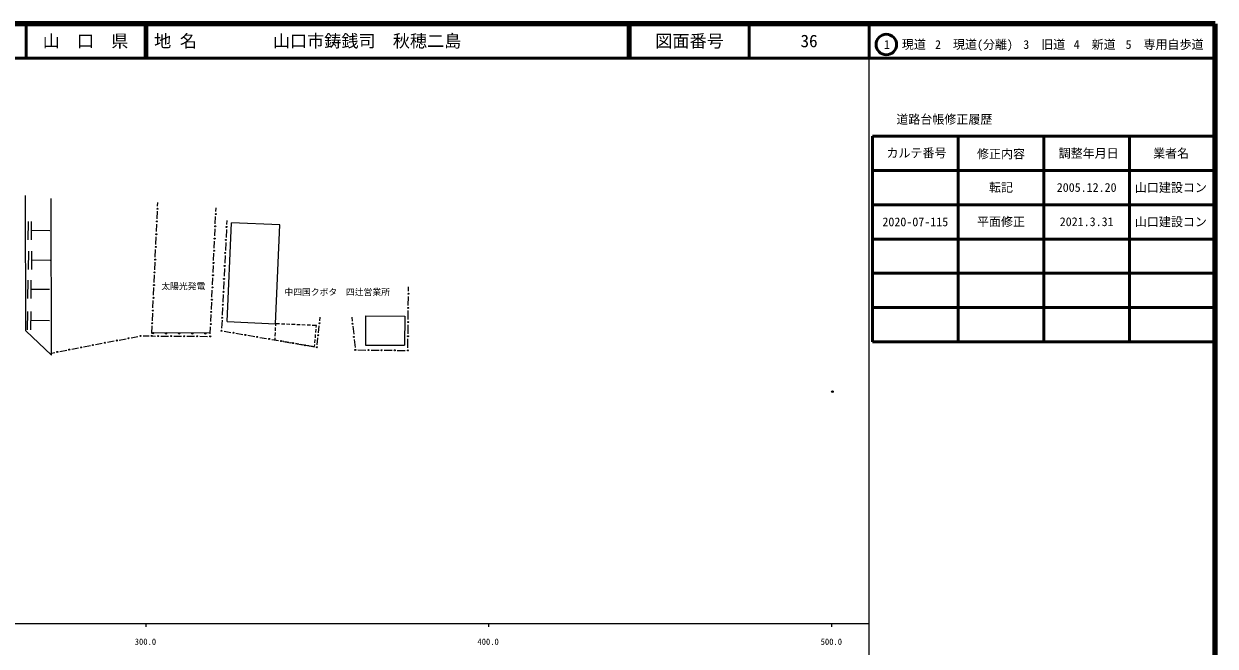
# Model space of a CAD drawing. Units: millimetres on the paper, with parts at other scales. Extents: x 40 to 680, y 20 to 380.
# Drawn here: x 332.4 to 680, y 198.4 to 380 of the extents above; entities that cross this region are included whole.
import ezdxf
from ezdxf.enums import TextEntityAlignment as Align

# ---------------------------------------------------------------- set-up
doc = ezdxf.new("R2010")
doc.units = ezdxf.units.MM
doc.header["$PDMODE"] = 32
doc.header["$PDSIZE"] = 0.5
for name, color, linetype, lineweight in [('M-BGD', 7, 'Continuous', 13), ('M-TTL', 2, 'Continuous', 140), ('M-TTL-BAND', 7, 'Continuous', 13), ('M-TTL-FRAM', 2, 'Continuous', 50), ('M-TTL-LINE', 7, 'Continuous', 50)]:
    doc.layers.add(name, color=color, linetype=linetype, lineweight=lineweight)
for name, color, linetype in [('M-BGD-HTXT', 7, 'Continuous'), ('M-OTRS', 6, 'Continuous'), ('M-TTL-TXT', 7, 'Continuous')]:
    doc.layers.add(name, color=color, linetype=linetype)
doc.styles.add('ＭＳ ゴシック', font='')
doc.styles.get('ＭＳ ゴシック').set_extended_font_data('MS Gothic')

msp = doc.modelspace()

# ---------------------------------------------------------------- linework, layer by layer
at = {"layer": 'M-BGD'}
for p, q in [((332.903, 290.39), (332.824, 329.865)), ((340.405, 283.285), (340.314, 329.018)), ((371.407, 326.777), (371.457, 327.885)), ((371.237, 323.063), (371.339, 325.278)), ((388.242, 321.652), (388.337, 323.723)), ((388.405, 325.222), (388.452, 326.257)), ((333.603, 322.294), (333.54, 316.951)), ((334.538, 322.283), (334.475, 316.94)), ((371.068, 319.349), (371.169, 321.565)), ((388.079, 318.083), (388.174, 320.154)), ((391.472, 319.952), (391.362, 317.665)), ((391.6, 322.593), (391.545, 321.45)), ((391.696, 293.074), (392.957, 321.964)), ((407.044, 321.349), (392.957, 321.964)), ((405.783, 292.46), (407.044, 321.349)), ((334.508, 319.739), (339.975, 319.674)), ((370.898, 315.635), (371, 317.851)), ((387.916, 314.514), (388.011, 316.585)), ((333.686, 313.64), (333.623, 308.297)), ((334.621, 313.629), (334.558, 308.286)), ((370.729, 311.921), (370.83, 314.137)), ((387.753, 310.945), (387.848, 313.016)), ((391.289, 316.167), (391.179, 313.881)), ((334.591, 311.085), (340.058, 311.02)), ((370.559, 308.207), (370.661, 310.423)), ((387.591, 307.376), (387.685, 309.447)), ((391.106, 312.383), (390.996, 310.097)), ((370.39, 304.494), (370.491, 306.709)), ((390.923, 308.599), (390.813, 306.313)), ((333.497, 305.152), (333.433, 299.809)), ((334.432, 305.141), (334.368, 299.798)), ((334.401, 302.597), (339.868, 302.532)), ((370.22, 300.78), (370.322, 302.995)), ((387.428, 303.807), (387.522, 305.877)), ((390.74, 304.814), (390.63, 302.528)), ((444.603, 301.955), (444.616, 303.273)), ((370.051, 297.066), (370.152, 299.281)), ((387.265, 300.238), (387.359, 302.308)), ((390.557, 301.03), (390.447, 298.744)), ((444.561, 297.821), (444.588, 300.455)), ((333.441, 296.04), (333.378, 290.697)), ((334.376, 296.029), (334.313, 290.686)), ((369.881, 293.352), (369.983, 295.567)), ((387.102, 296.669), (387.196, 298.739)), ((390.374, 297.246), (390.264, 294.96)), ((444.519, 293.687), (444.546, 296.321)), ((334.346, 293.485), (339.813, 293.42)), ((386.939, 293.099), (387.033, 295.17)), ((390.191, 293.461), (390.081, 291.175)), ((391.696, 293.074), (405.783, 292.46)), ((405.783, 292.46), (405.757, 291.876)), ((407.009, 292.406), (405.783, 292.46)), ((408.507, 292.341), (407.508, 292.384)), ((410.006, 292.275), (409.007, 292.319)), ((411.504, 292.21), (410.505, 292.254)), ((413.003, 292.145), (412.004, 292.188)), ((414.501, 292.079), (413.502, 292.123)), ((416, 292.014), (415.001, 292.057)), ((418.737, 293.342), (418.849, 294.346)), ((428.083, 294.366), (428.207, 293.202)), ((432.108, 294.771), (432.069, 286.257)), ((432.108, 294.771), (443.508, 294.719)), ((443.508, 294.719), (443.469, 286.205)), ((444.477, 289.553), (444.503, 292.187)), ((340.405, 283.285), (332.903, 290.39)), ((363.675, 288.383), (365.669, 288.768)), ((367.156, 288.905), (368.928, 288.894)), ((369.678, 288.889), (370.824, 288.882)), ((369.712, 289.638), (369.813, 291.854)), ((369.723, 289.889), (386.788, 289.781)), ((372.324, 288.872), (374.616, 288.858)), ((376.116, 288.848), (378.408, 288.834)), ((379.908, 288.824), (382.2, 288.81)), ((383.7, 288.8), (385.992, 288.786)), ((386.776, 289.53), (386.871, 291.601)), ((390.784, 290.298), (392.785, 289.951)), ((394.263, 289.695), (396.264, 289.348)), ((397.742, 289.091), (399.744, 288.744)), ((405.67, 289.878), (405.626, 288.879)), ((405.735, 291.377), (405.692, 290.378)), ((417.725, 291.938), (416.5, 291.992)), ((417.429, 288.37), (417.512, 289.367)), ((417.553, 289.865), (417.636, 290.862)), ((417.677, 291.36), (417.725, 291.938)), ((418.349, 289.844), (418.572, 291.851)), ((428.365, 291.711), (428.611, 289.384)), ((346.341, 285.041), (348.335, 285.425)), ((349.808, 285.709), (351.802, 286.094)), ((353.274, 286.378), (355.268, 286.762)), ((356.741, 287.046), (358.735, 287.431)), ((360.208, 287.715), (362.202, 288.099)), ((401.221, 288.488), (403.223, 288.141)), ((404.701, 287.885), (406.702, 287.538)), ((405.605, 288.379), (405.579, 287.796)), ((405.579, 287.796), (406.716, 287.601)), ((407.209, 287.516), (408.194, 287.347)), ((408.18, 287.282), (410.181, 286.935)), ((408.687, 287.263), (409.673, 287.094)), ((410.166, 287.009), (411.151, 286.84)), ((411.644, 286.755), (412.63, 286.586)), ((411.659, 286.678), (413.661, 286.331)), ((413.122, 286.502), (414.108, 286.332)), ((414.601, 286.248), (415.586, 286.079)), ((415.139, 286.075), (417.14, 285.728)), ((416.079, 285.994), (417.216, 285.799)), ((417.216, 285.799), (417.264, 286.377)), ((417.305, 286.876), (417.388, 287.872)), ((417.962, 286.345), (418.184, 288.353)), ((428.769, 287.892), (429.016, 285.565)), ((432.069, 286.257), (443.469, 286.205)), ((444.434, 285.419), (444.461, 288.053)), ((340.404, 283.896), (341.401, 284.088)), ((342.874, 284.372), (344.868, 284.757)), ((429.845, 284.812), (432.178, 284.789)), ((433.678, 284.774), (436.011, 284.751)), ((437.511, 284.737), (439.844, 284.714)), ((441.344, 284.699), (443.677, 284.676))]:
    msp.add_line(p, q, dxfattribs=at)
for centre in [(371.373, 326.028), (388.371, 324.472), (371.203, 322.314), (388.208, 320.903), (391.509, 320.701), (371.034, 318.6), (388.045, 317.334), (391.326, 316.916), (370.864, 314.886), (387.882, 313.765), (391.143, 313.132), (370.695, 311.172), (387.719, 310.196), (390.96, 309.348), (370.525, 307.458), (387.556, 306.627), (370.356, 303.744), (387.393, 303.058), (390.777, 305.563), (370.186, 300.03), (387.231, 299.488), (390.594, 301.779), (444.595, 301.205), (370.017, 296.317), (387.068, 295.919), (390.411, 297.995), (444.553, 297.071), (369.847, 292.603), (386.905, 292.35), (390.228, 294.21), (418.655, 292.597), (428.286, 292.456), (444.511, 292.937), (366.406, 288.91), (369.678, 288.889), (371.574, 288.877), (375.366, 288.853), (379.158, 288.829), (382.95, 288.805), (386.742, 288.781), (390.045, 290.426), (393.524, 289.823), (397.003, 289.22), (400.483, 288.616), (418.267, 289.098), (428.69, 288.638), (444.469, 288.803), (349.071, 285.567), (352.538, 286.236), (356.005, 286.904), (359.472, 287.573), (362.939, 288.241), (403.962, 288.013), (407.441, 287.41), (410.92, 286.807), (414.4, 286.203), (417.879, 285.6), (342.137, 284.23), (345.604, 284.899), (429.095, 284.819), (432.928, 284.781), (436.761, 284.744), (440.594, 284.706), (444.427, 284.669)]:
    msp.add_circle(centre, 0.15, dxfattribs=at)
for centre, radius, start, end in [((370.074, 289.941), 0.354, 188.43538, 350.84056), ((370.074, 289.941), 0.283, 190.65942, 348.61652), ((370.074, 289.941), 0.212, 194.40575, 344.8702), ((370.074, 289.941), 0.142, 202.11748, 337.15847), ((370.074, 289.941), 0.1, 212.43514, 326.8408), ((373.884, 289.916), 0.354, 188.43538, 350.84056), ((373.884, 289.916), 0.283, 190.65942, 348.61652), ((373.884, 289.916), 0.212, 194.40575, 344.8702), ((373.884, 289.916), 0.142, 202.11748, 337.15847), ((373.884, 289.916), 0.1, 212.43514, 326.8408), ((377.693, 289.892), 0.354, 188.43538, 350.84056), ((377.693, 289.892), 0.283, 190.65942, 348.61652), ((377.693, 289.892), 0.212, 194.40575, 344.8702), ((377.693, 289.892), 0.142, 202.11748, 337.15847), ((377.693, 289.892), 0.1, 212.43514, 326.8408), ((381.503, 289.868), 0.354, 188.43538, 350.84056), ((381.503, 289.868), 0.283, 190.65942, 348.61652), ((381.503, 289.868), 0.212, 194.40575, 344.8702), ((381.503, 289.868), 0.142, 202.11748, 337.15847), ((381.503, 289.868), 0.1, 212.43514, 326.8408), ((385.313, 289.844), 0.354, 188.43538, 350.84056), ((385.313, 289.844), 0.283, 190.65942, 348.61652), ((385.313, 289.844), 0.212, 194.40575, 344.8702), ((385.313, 289.844), 0.142, 202.11748, 337.15847), ((385.313, 289.844), 0.1, 212.43514, 326.8408)]:
    msp.add_arc(centre, radius, start, end, dxfattribs=at)
at = {"layer": 'M-OTRS'}
msp.add_point((568.307, 272.65), dxfattribs=at)
at = {"layer": 'M-TTL'}
for p, q in [((680, 380), (40, 380)), ((680, 20), (680, 380))]:
    msp.add_line(p, q, dxfattribs=at)
at = {"layer": 'M-TTL-BAND'}
for p, q in [((579, 20), (579, 370)), ((40, 205), (579, 205)), ((368, 205), (368, 204)), ((468, 205), (468, 204)), ((568, 205), (568, 204))]:
    msp.add_line(p, q, dxfattribs=at)
at = {"layer": 'M-TTL-FRAM'}
for p, q in [((580, 347.197), (580, 287.197)), ((580, 347.197), (680, 347.197)), ((580, 287.197), (680, 287.197))]:
    msp.add_line(p, q, dxfattribs=at)
at = {"layer": 'M-TTL-LINE'}
for p, q in [((333, 380), (333, 370)), ((367.75, 380), (367.75, 370)), ((368.25, 380), (368.25, 370)), ((508.747, 380), (508.747, 370)), ((509.247, 380), (509.247, 370)), ((543.997, 380), (543.997, 370)), ((579, 380), (579, 370)), ((40, 370), (680, 370)), ((605, 347.197), (605, 287.197)), ((630, 347.197), (630, 287.197)), ((655, 347.197), (655, 287.197)), ((580, 337.197), (680, 337.197)), ((580, 327.197), (680, 327.197)), ((580, 317.197), (680, 317.197)), ((580, 307.197), (680, 307.197)), ((580, 297.197), (680, 297.197))]:
    msp.add_line(p, q, dxfattribs=at)
msp.add_circle((584.031, 373.958), 3, dxfattribs=at)

# ---------------------------------------------------------------- texts
at = {"layer": 'M-BGD-HTXT', "style": 'ＭＳ ゴシック'}
for s, p in [('太陽光発電', (378.899, 301.924)), ('中四国クボタ\u3000四辻営業所', (423.815, 300.24))]:
    msp.add_text(s, height=1.833, dxfattribs=at).set_placement(p, align=Align.BOTTOM_CENTER)
at = {"layer": 'M-TTL-BAND', "style": 'ＭＳ ゴシック'}
for s, p in [('300.0', (367.844, 198.195)), ('400.0', (467.844, 198.195)), ('500.0', (568, 198.195))]:
    msp.add_text(s, height=1.833, dxfattribs=at).set_placement(p, align=Align.BOTTOM_CENTER)
at = {"layer": 'M-TTL-TXT', "style": 'ＭＳ ゴシック'}
for s, height, p in [('山\u3000口\u3000県', 3.666, (350.375, 375)), ('図面番号', 3.666, (526.622, 375)), ('36', 3.666, (561.497, 375)), ('1\u3000現道', 2.566, (589.448, 373.958)), ('2\u3000現道(分離)', 2.566, (609.619, 373.958)), ('3\u3000旧道', 2.566, (630.121, 373.958)), ('4\u3000新道', 2.566, (644.824, 373.958)), ('5\u3000専用自歩道', 2.566, (665.228, 373.958)), ('道路台帳修正履歴', 2.566, (600.968, 352.113)), ('カルテ番号', 2.566, (592.839, 342.277)), ('修正内容', 2.566, (617.509, 342.023)), ('調整年月日', 2.566, (643.089, 342.197)), ('業者名', 2.566, (667.134, 342.197)), ('転記', 2.566, (617.5, 332.245)), ('山口建設コン', 2.566, (667.077, 332.189)), ('2005.12.20', 2.566, (642.5, 332.245)), ('2020-07-115', 2.566, (592.5, 322.197)), ('平面修正', 2.566, (617.5, 322.245)), ('2021.3.31', 2.566, (642.5, 322.245)), ('山口建設コン', 2.566, (667.077, 322.189))]:
    msp.add_text(s, height=height, dxfattribs=at).set_placement(p, align=Align.MIDDLE_CENTER)
for s, p in [('地 名', (370.38, 375)), ('山口市鋳銭司\u3000秋穂二島', (405.024, 375))]:
    msp.add_text(s, height=3.666, dxfattribs=at).set_placement(p, align=Align.MIDDLE_LEFT)

doc.saveas('drawing.dxf')
